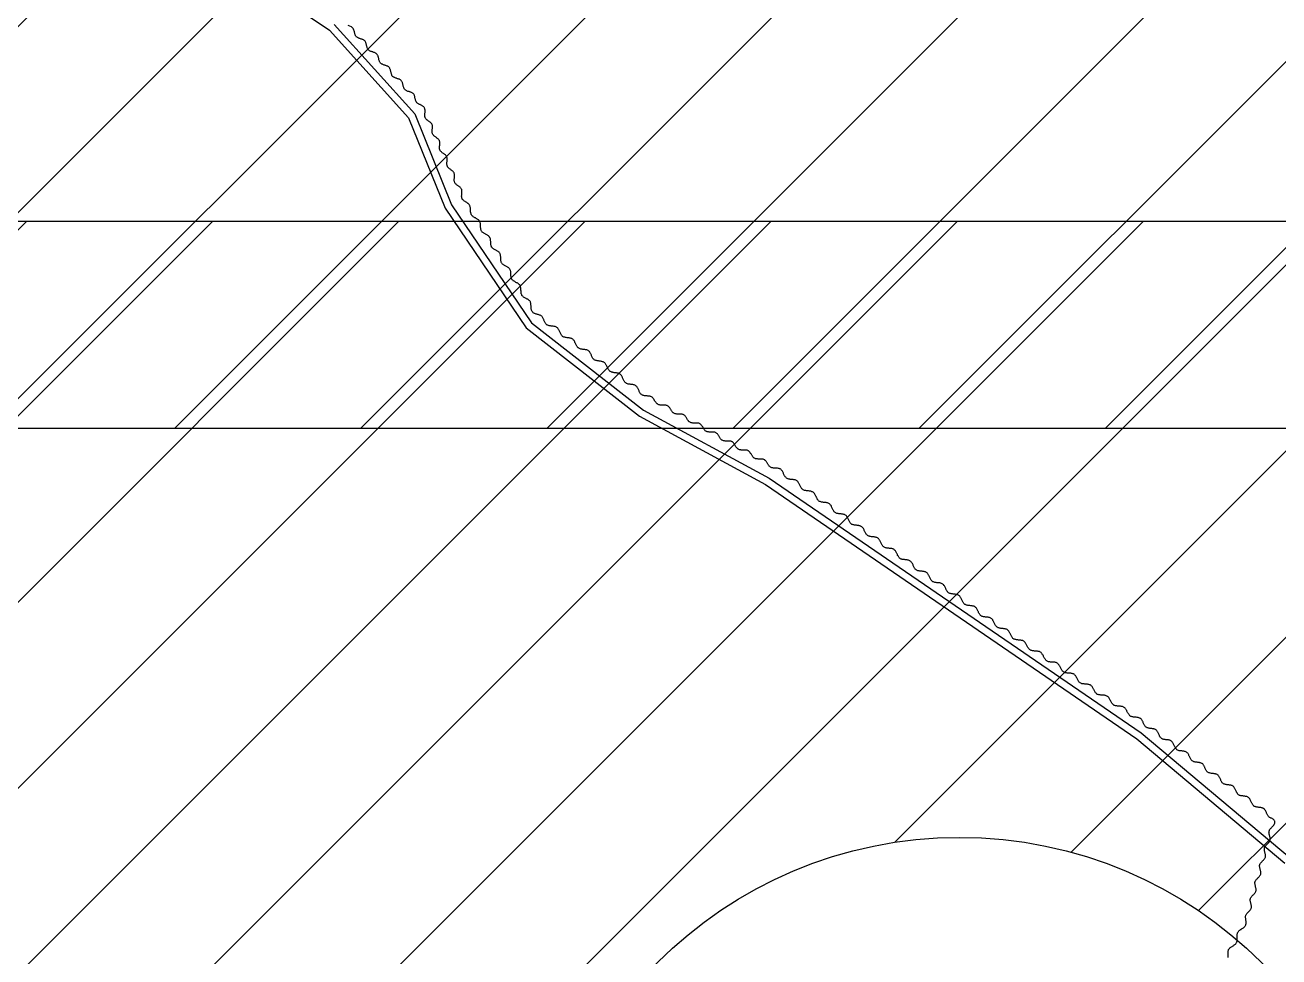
# Model space of a CAD drawing. Header units: metres. Extents: x 511708 to 512549, y 196282 to 196876.
# Drawn here: x 512397.72 to 512409.69, y 196508.64 to 196517.54 of the extents above; entities that cross this region are included whole.
import ezdxf

# ---------------------------------------------------------------- set-up
doc = ezdxf.new("R2010")
doc.units = ezdxf.units.M
doc.header["$MEASUREMENT"] = 0
doc.layers.get('0').update_dxf_attribs({"linetype": 'CONTINUOUS'})

msp = doc.modelspace()

# ---------------------------------------------------------------- hatches: boundary and pattern name
at = {"ltscale": 30}
h = msp.add_hatch(dxfattribs=at)
h.set_pattern_fill('LINE', color=2, scale=0.396, angle=45, style=0)
h.set_pattern_definition([(45, (510635.8625, 194398.3467), (-0.88904536, 0.88904536), [])])
edge = h.paths.add_edge_path(flags=16)
edge.add_arc((512406.643, 196523.653), 4.076, 0, 360)
h.paths.add_polyline_path([(512395.492, 196533.616), (512417.794, 196533.616), (512417.794, 196513.69), (512395.492, 196513.69)])
h = msp.add_hatch(dxfattribs=at)
h.set_pattern_fill('LINE', color=2, scale=0.396, angle=45, style=0)
h.set_pattern_definition([(45, (510635.8625, 194380.4005), (-0.88904536, 0.88904536), [])])
edge = h.paths.add_edge_path(flags=16)
edge.add_arc((512406.643, 196505.707), 4.076, 0, 360)
h.paths.add_polyline_path([(512395.492, 196515.67), (512417.794, 196515.67), (512417.794, 196495.743), (512395.492, 196495.743)])

# ---------------------------------------------------------------- linework, layer by layer
at = {"color": 3}
for p, q in [((512399.769, 196518.073), (512400.624, 196517.495)), ((512400.67, 196517.548), (512401.439, 196516.694)), ((512400.624, 196517.495), (512401.379, 196516.656)), ((512401.379, 196516.656), (512401.729, 196515.793)), ((512401.439, 196516.694), (512401.791, 196515.826)), ((512401.729, 196515.793), (512402.505, 196514.651)), ((512401.791, 196515.826), (512402.556, 196514.699)), ((512402.556, 196514.699), (512403.626, 196513.865)), ((512402.505, 196514.651), (512403.588, 196513.807)), ((512403.626, 196513.865), (512404.826, 196513.214)), ((512403.588, 196513.807), (512404.79, 196513.155)), ((512404.79, 196513.155), (512408.337, 196510.725)), ((512404.826, 196513.214), (512408.379, 196510.78)), ((512408.337, 196510.725), (512409.752, 196509.537)), ((512408.379, 196510.78), (512409.801, 196509.586))]:
    msp.add_line(p, q, dxfattribs=at)
at = {"color": 5, "linetype": 'Continuous', "lineweight": -3}
for points in [[(512395.492, 196533.616), (512417.794, 196533.616), (512417.794, 196513.69), (512395.492, 196513.69)], [(512395.492, 196515.67), (512417.794, 196515.67), (512417.794, 196495.743), (512395.492, 196495.743)]]:
    msp.add_lwpolyline(points, close=True, dxfattribs=at)
at = {"color": 42, "lineweight": -3, "ltscale": 30}
msp.add_lwpolyline([(512409.208, 196508.636), (512409.209, 196508.642), (512409.209, 196508.649), (512409.209, 196508.655), (512409.208, 196508.662), (512409.208, 196508.668), (512409.208, 196508.675), (512409.208, 196508.682), (512409.208, 196508.688), (512409.209, 196508.694), (512409.21, 196508.7), (512409.212, 196508.706), (512409.214, 196508.711), (512409.217, 196508.716), (512409.221, 196508.721), (512409.225, 196508.725), (512409.23, 196508.729), (512409.235, 196508.733), (512409.24, 196508.737), (512409.246, 196508.74), (512409.252, 196508.744), (512409.257, 196508.747), (512409.263, 196508.751), (512409.268, 196508.755), (512409.273, 196508.759), (512409.278, 196508.763), (512409.282, 196508.767), (512409.286, 196508.772), (512409.289, 196508.777), (512409.291, 196508.782), (512409.293, 196508.788), (512409.294, 196508.794), (512409.295, 196508.8), (512409.295, 196508.806), (512409.295, 196508.813), (512409.295, 196508.819), (512409.295, 196508.826), (512409.294, 196508.833), (512409.294, 196508.839), (512409.294, 196508.846), (512409.295, 196508.852), (512409.295, 196508.858), (512409.297, 196508.864), (512409.298, 196508.87), (512409.301, 196508.875), (512409.304, 196508.88), (512409.307, 196508.885), (512409.312, 196508.889), (512409.316, 196508.893), (512409.321, 196508.897), (512409.327, 196508.901), (512409.332, 196508.904), (512409.338, 196508.908), (512409.344, 196508.912), (512409.349, 196508.915), (512409.355, 196508.919), (512409.36, 196508.923), (512409.364, 196508.927), (512409.369, 196508.931), (512409.372, 196508.936), (512409.375, 196508.941), (512409.378, 196508.946), (512409.379, 196508.952), (512409.38, 196508.958), (512409.381, 196508.964), (512409.381, 196508.97), (512409.381, 196508.976), (512409.38, 196508.983), (512409.379, 196508.989), (512409.379, 196508.995), (512409.378, 196509.001), (512409.377, 196509.007), (512409.376, 196509.013), (512409.375, 196509.019), (512409.375, 196509.024), (512409.376, 196509.03), (512409.377, 196509.035), (512409.379, 196509.04), (512409.381, 196509.045), (512409.384, 196509.049), (512409.387, 196509.054), (512409.391, 196509.058), (512409.395, 196509.063), (512409.399, 196509.067), (512409.404, 196509.071), (512409.408, 196509.075), (512409.412, 196509.08), (512409.416, 196509.084), (512409.42, 196509.088), (512409.423, 196509.093), (512409.426, 196509.097), (512409.429, 196509.102), (512409.43, 196509.107), (512409.431, 196509.112), (512409.432, 196509.118), (512409.432, 196509.123), (512409.431, 196509.129), (512409.43, 196509.135), (512409.429, 196509.14), (512409.428, 196509.146), (512409.426, 196509.152), (512409.425, 196509.158), (512409.423, 196509.164), (512409.422, 196509.17), (512409.421, 196509.175), (512409.42, 196509.181), (512409.42, 196509.186), (512409.421, 196509.192), (512409.422, 196509.197), (512409.423, 196509.202), (512409.426, 196509.207), (512409.429, 196509.211), (512409.432, 196509.216), (512409.436, 196509.22), (512409.44, 196509.224), (512409.444, 196509.229), (512409.448, 196509.233), (512409.453, 196509.237), (512409.457, 196509.242), (512409.461, 196509.246), (512409.465, 196509.25), (512409.468, 196509.255), (512409.471, 196509.259), (512409.473, 196509.264), (512409.475, 196509.269), (512409.476, 196509.274), (512409.477, 196509.28), (512409.477, 196509.285), (512409.476, 196509.291), (512409.475, 196509.296), (512409.474, 196509.302), (512409.472, 196509.308), (512409.471, 196509.314), (512409.469, 196509.32), (512409.468, 196509.326), (512409.467, 196509.331), (512409.466, 196509.337), (512409.465, 196509.343), (512409.465, 196509.348), (512409.465, 196509.354), (512409.466, 196509.359), (512409.468, 196509.364), (512409.471, 196509.368), (512409.474, 196509.373), (512409.477, 196509.378), (512409.481, 196509.382), (512409.485, 196509.386), (512409.489, 196509.391), (512409.493, 196509.395), (512409.498, 196509.399), (512409.502, 196509.403), (512409.506, 196509.408), (512409.51, 196509.412), (512409.513, 196509.417), (512409.516, 196509.421), (512409.518, 196509.426), (512409.52, 196509.431), (512409.521, 196509.436), (512409.522, 196509.442), (512409.521, 196509.447), (512409.521, 196509.453), (512409.52, 196509.458), (512409.519, 196509.464), (512409.517, 196509.47), (512409.516, 196509.476), (512409.514, 196509.482), (512409.513, 196509.488), (512409.512, 196509.493), (512409.511, 196509.499), (512409.51, 196509.505), (512409.51, 196509.51), (512409.51, 196509.516), (512409.511, 196509.521), (512409.513, 196509.526), (512409.515, 196509.53), (512409.518, 196509.535), (512409.522, 196509.54), (512409.526, 196509.544), (512409.53, 196509.548), (512409.534, 196509.553), (512409.538, 196509.557), (512409.542, 196509.561), (512409.547, 196509.565), (512409.551, 196509.57), (512409.554, 196509.574), (512409.558, 196509.579), (512409.561, 196509.583), (512409.563, 196509.588), (512409.565, 196509.593), (512409.566, 196509.598), (512409.566, 196509.604), (512409.566, 196509.609), (512409.566, 196509.615), (512409.565, 196509.62), (512409.563, 196509.626), (512409.562, 196509.632), (512409.56, 196509.638), (512409.559, 196509.644), (512409.558, 196509.65), (512409.556, 196509.655), (512409.555, 196509.661), (512409.555, 196509.667), (512409.555, 196509.672), (512409.555, 196509.677), (512409.556, 196509.683), (512409.558, 196509.688), (512409.56, 196509.692), (512409.563, 196509.697), (512409.567, 196509.701), (512409.57, 196509.706), (512409.574, 196509.71), (512409.579, 196509.715), (512409.583, 196509.719), (512409.587, 196509.723), (512409.591, 196509.727), (512409.595, 196509.732), (512409.599, 196509.736), (512409.603, 196509.741), (512409.606, 196509.745), (512409.608, 196509.75), (512409.61, 196509.755), (512409.611, 196509.76), (512409.611, 196509.765), (512409.611, 196509.771), (512409.61, 196509.777), (512409.609, 196509.782), (512409.608, 196509.788), (512409.607, 196509.794), (512409.605, 196509.8), (512409.604, 196509.806), (512409.602, 196509.811), (512409.601, 196509.817), (512409.6, 196509.823), (512409.6, 196509.829), (512409.599, 196509.834), (512409.6, 196509.839), (512409.601, 196509.845), (512409.603, 196509.849), (512409.605, 196509.854), (512409.608, 196509.859), (512409.611, 196509.863), (512409.615, 196509.868), (512409.619, 196509.872), (512409.623, 196509.876), (512409.628, 196509.881), (512409.632, 196509.885), (512409.636, 196509.889), (512409.64, 196509.894), (512409.644, 196509.898), (512409.647, 196509.902), (512409.65, 196509.907), (512409.653, 196509.912), (512409.655, 196509.917), (512409.656, 196509.922), (512409.656, 196509.927), (512409.656, 196509.932), (512409.654, 196509.938), (512409.653, 196509.942), (512409.65, 196509.947), (512409.647, 196509.951), (512409.643, 196509.955), (512409.639, 196509.958), (512409.634, 196509.96), (512409.629, 196509.962), (512409.624, 196509.965), (512409.618, 196509.967), (512409.613, 196509.969), (512409.608, 196509.971), (512409.603, 196509.974), (512409.599, 196509.978), (512409.595, 196509.982), (512409.591, 196509.987), (512409.588, 196509.992), (512409.585, 196509.998), (512409.582, 196510.004), (512409.579, 196510.009), (512409.577, 196510.015), (512409.574, 196510.021), (512409.571, 196510.027), (512409.568, 196510.033), (512409.565, 196510.039), (512409.562, 196510.044), (512409.558, 196510.049), (512409.555, 196510.053), (512409.55, 196510.057), (512409.545, 196510.06), (512409.54, 196510.062), (512409.534, 196510.064), (512409.529, 196510.066), (512409.522, 196510.067), (512409.516, 196510.068), (512409.51, 196510.069), (512409.503, 196510.069), (512409.496, 196510.07), (512409.49, 196510.071), (512409.484, 196510.072), (512409.477, 196510.073), (512409.472, 196510.075), (512409.466, 196510.077), (512409.461, 196510.079), (512409.456, 196510.082), (512409.451, 196510.086), (512409.448, 196510.09), (512409.444, 196510.095), (512409.441, 196510.1), (512409.438, 196510.105), (512409.435, 196510.111), (512409.432, 196510.117), (512409.429, 196510.123), (512409.427, 196510.129), (512409.424, 196510.135), (512409.421, 196510.141), (512409.418, 196510.146), (512409.415, 196510.152), (512409.411, 196510.156), (512409.407, 196510.161), (512409.403, 196510.164), (512409.398, 196510.167), (512409.393, 196510.17), (512409.387, 196510.172), (512409.381, 196510.173), (512409.375, 196510.174), (512409.369, 196510.175), (512409.362, 196510.176), (512409.356, 196510.177), (512409.349, 196510.178), (512409.343, 196510.179), (512409.336, 196510.179), (512409.33, 196510.181), (512409.324, 196510.182), (512409.319, 196510.184), (512409.314, 196510.187), (512409.309, 196510.19), (512409.304, 196510.193), (512409.3, 196510.198), (512409.297, 196510.202), (512409.294, 196510.208), (512409.29, 196510.213), (512409.288, 196510.219), (512409.285, 196510.225), (512409.282, 196510.231), (512409.28, 196510.237), (512409.277, 196510.243), (512409.274, 196510.248), (512409.271, 196510.254), (512409.268, 196510.259), (512409.264, 196510.264), (512409.26, 196510.268), (512409.256, 196510.272), (512409.251, 196510.275), (512409.246, 196510.277), (512409.24, 196510.279), (512409.234, 196510.281), (512409.228, 196510.282), (512409.222, 196510.283), (512409.215, 196510.284), (512409.209, 196510.285), (512409.202, 196510.285), (512409.196, 196510.286), (512409.189, 196510.287), (512409.183, 196510.288), (512409.177, 196510.29), (512409.172, 196510.292), (512409.166, 196510.294), (512409.162, 196510.297), (512409.157, 196510.301), (512409.153, 196510.305), (512409.15, 196510.31), (512409.146, 196510.315), (512409.143, 196510.321), (512409.14, 196510.327), (512409.138, 196510.332), (512409.135, 196510.338), (512409.132, 196510.344), (512409.13, 196510.35), (512409.127, 196510.356), (512409.124, 196510.362), (512409.121, 196510.367), (512409.117, 196510.372), (512409.113, 196510.376), (512409.109, 196510.38), (512409.104, 196510.383), (512409.099, 196510.385), (512409.093, 196510.387), (512409.087, 196510.389), (512409.081, 196510.39), (512409.075, 196510.391), (512409.068, 196510.392), (512409.062, 196510.392), (512409.055, 196510.393), (512409.049, 196510.394), (512409.042, 196510.395), (512409.036, 196510.396), (512409.03, 196510.398), (512409.024, 196510.4), (512409.019, 196510.402), (512409.014, 196510.405), (512409.01, 196510.409), (512409.006, 196510.413), (512409.002, 196510.418), (512408.999, 196510.423), (512408.996, 196510.428), (512408.993, 196510.434), (512408.991, 196510.44), (512408.988, 196510.446), (512408.985, 196510.452), (512408.983, 196510.458), (512408.98, 196510.464), (512408.977, 196510.469), (512408.973, 196510.474), (512408.97, 196510.479), (512408.966, 196510.484), (512408.962, 196510.487), (512408.957, 196510.49), (512408.951, 196510.493), (512408.946, 196510.495), (512408.94, 196510.496), (512408.934, 196510.497), (512408.927, 196510.498), (512408.921, 196510.499), (512408.914, 196510.5), (512408.908, 196510.501), (512408.901, 196510.501), (512408.895, 196510.502), (512408.889, 196510.504), (512408.883, 196510.505), (512408.877, 196510.507), (512408.872, 196510.51), (512408.867, 196510.513), (512408.863, 196510.516), (512408.859, 196510.521), (512408.855, 196510.525), (512408.852, 196510.531), (512408.849, 196510.536), (512408.846, 196510.542), (512408.843, 196510.548), (512408.841, 196510.554), (512408.838, 196510.56), (512408.835, 196510.566), (512408.833, 196510.571), (512408.83, 196510.577), (512408.826, 196510.582), (512408.823, 196510.587), (512408.819, 196510.591), (512408.814, 196510.595), (512408.81, 196510.598), (512408.804, 196510.6), (512408.799, 196510.602), (512408.793, 196510.604), (512408.787, 196510.605), (512408.78, 196510.606), (512408.774, 196510.607), (512408.767, 196510.608), (512408.761, 196510.608), (512408.754, 196510.609), (512408.748, 196510.61), (512408.742, 196510.611), (512408.736, 196510.613), (512408.73, 196510.615), (512408.725, 196510.617), (512408.72, 196510.62), (512408.716, 196510.624), (512408.712, 196510.628), (512408.708, 196510.633), (512408.705, 196510.638), (512408.702, 196510.644), (512408.699, 196510.649), (512408.696, 196510.655), (512408.694, 196510.661), (512408.691, 196510.667), (512408.688, 196510.673), (512408.685, 196510.679), (512408.682, 196510.685), (512408.679, 196510.69), (512408.676, 196510.695), (512408.672, 196510.699), (512408.667, 196510.703), (512408.662, 196510.706), (512408.657, 196510.708), (512408.651, 196510.71), (512408.646, 196510.712), (512408.639, 196510.713), (512408.633, 196510.714), (512408.627, 196510.715), (512408.62, 196510.715), (512408.614, 196510.716), (512408.607, 196510.717), (512408.601, 196510.718), (512408.595, 196510.719), (512408.589, 196510.721), (512408.583, 196510.722), (512408.578, 196510.725), (512408.573, 196510.728), (512408.569, 196510.732), (512408.565, 196510.736), (512408.561, 196510.741), (512408.558, 196510.746), (512408.555, 196510.751), (512408.552, 196510.757), (512408.549, 196510.763), (512408.546, 196510.769), (512408.544, 196510.775), (512408.541, 196510.781), (512408.538, 196510.787), (512408.535, 196510.792), (512408.532, 196510.797), (512408.528, 196510.802), (512408.524, 196510.806), (512408.52, 196510.81), (512408.515, 196510.813), (512408.51, 196510.816), (512408.504, 196510.818), (512408.498, 196510.819), (512408.492, 196510.82), (512408.486, 196510.821), (512408.479, 196510.822), (512408.473, 196510.823), (512408.466, 196510.824), (512408.46, 196510.824), (512408.454, 196510.825), (512408.447, 196510.827), (512408.441, 196510.828), (512408.436, 196510.83), (512408.431, 196510.833), (512408.426, 196510.836), (512408.421, 196510.839), (512408.417, 196510.844), (512408.414, 196510.848), (512408.411, 196510.854), (512408.408, 196510.859), (512408.405, 196510.865), (512408.402, 196510.871), (512408.399, 196510.877), (512408.397, 196510.883), (512408.394, 196510.889), (512408.391, 196510.894), (512408.388, 196510.9), (512408.385, 196510.905), (512408.381, 196510.91), (512408.377, 196510.914), (512408.373, 196510.918), (512408.368, 196510.921), (512408.363, 196510.923), (512408.357, 196510.925), (512408.351, 196510.927), (512408.345, 196510.928), (512408.339, 196510.929), (512408.332, 196510.93), (512408.325, 196510.93), (512408.319, 196510.931), (512408.312, 196510.931), (512408.305, 196510.932), (512408.299, 196510.933), (512408.292, 196510.934), (512408.287, 196510.936), (512408.281, 196510.939), (512408.276, 196510.942), (512408.271, 196510.945), (512408.267, 196510.949), (512408.263, 196510.954), (512408.259, 196510.96), (512408.255, 196510.965), (512408.252, 196510.971), (512408.249, 196510.977), (512408.246, 196510.983), (512408.243, 196510.989), (512408.24, 196510.995), (512408.236, 196511.001), (512408.233, 196511.007), (512408.229, 196511.012), (512408.225, 196511.017), (512408.221, 196511.021), (512408.216, 196511.025), (512408.211, 196511.028), (512408.205, 196511.03), (512408.199, 196511.032), (512408.193, 196511.033), (512408.186, 196511.034), (512408.18, 196511.035), (512408.173, 196511.035), (512408.166, 196511.036), (512408.159, 196511.036), (512408.152, 196511.037), (512408.146, 196511.038), (512408.139, 196511.039), (512408.133, 196511.04), (512408.127, 196511.042), (512408.121, 196511.044), (512408.116, 196511.047), (512408.111, 196511.051), (512408.107, 196511.055), (512408.103, 196511.06), (512408.099, 196511.065), (512408.096, 196511.07), (512408.092, 196511.076), (512408.089, 196511.082), (512408.086, 196511.089), (512408.083, 196511.095), (512408.08, 196511.101), (512408.077, 196511.107), (512408.073, 196511.112), (512408.069, 196511.118), (512408.065, 196511.122), (512408.061, 196511.127), (512408.056, 196511.13), (512408.051, 196511.133), (512408.045, 196511.136), (512408.039, 196511.137), (512408.033, 196511.139), (512408.027, 196511.14), (512408.02, 196511.14), (512408.013, 196511.141), (512408.006, 196511.141), (512407.999, 196511.142), (512407.992, 196511.142), (512407.986, 196511.143), (512407.979, 196511.144), (512407.973, 196511.145), (512407.967, 196511.147), (512407.961, 196511.149), (512407.956, 196511.152), (512407.951, 196511.156), (512407.947, 196511.16), (512407.943, 196511.165), (512407.939, 196511.17), (512407.936, 196511.176), (512407.933, 196511.182), (512407.929, 196511.188), (512407.926, 196511.194), (512407.923, 196511.2), (512407.92, 196511.206), (512407.917, 196511.212), (512407.913, 196511.218), (512407.91, 196511.223), (512407.906, 196511.228), (512407.901, 196511.232), (512407.896, 196511.236), (512407.891, 196511.239), (512407.886, 196511.241), (512407.88, 196511.243), (512407.873, 196511.244), (512407.867, 196511.245), (512407.86, 196511.246), (512407.853, 196511.246), (512407.846, 196511.247), (512407.84, 196511.247), (512407.833, 196511.248), (512407.826, 196511.248), (512407.819, 196511.249), (512407.813, 196511.251), (512407.807, 196511.252), (512407.802, 196511.255), (512407.796, 196511.258), (512407.792, 196511.261), (512407.787, 196511.265), (512407.783, 196511.27), (512407.78, 196511.276), (512407.776, 196511.281), (512407.773, 196511.287), (512407.77, 196511.293), (512407.767, 196511.299), (512407.763, 196511.305), (512407.76, 196511.312), (512407.757, 196511.317), (512407.754, 196511.323), (512407.75, 196511.328), (512407.746, 196511.333), (512407.741, 196511.337), (512407.737, 196511.341), (512407.731, 196511.344), (512407.726, 196511.346), (512407.72, 196511.348), (512407.714, 196511.349), (512407.707, 196511.35), (512407.7, 196511.351), (512407.694, 196511.352), (512407.687, 196511.352), (512407.68, 196511.352), (512407.673, 196511.353), (512407.666, 196511.354), (512407.66, 196511.355), (512407.653, 196511.356), (512407.647, 196511.358), (512407.642, 196511.36), (512407.637, 196511.363), (512407.632, 196511.367), (512407.627, 196511.371), (512407.623, 196511.376), (512407.62, 196511.381), (512407.616, 196511.387), (512407.613, 196511.392), (512407.61, 196511.398), (512407.607, 196511.405), (512407.604, 196511.411), (512407.6, 196511.417), (512407.597, 196511.423), (512407.594, 196511.428), (512407.59, 196511.434), (512407.586, 196511.438), (512407.582, 196511.443), (512407.577, 196511.446), (512407.572, 196511.449), (512407.566, 196511.452), (512407.56, 196511.453), (512407.554, 196511.455), (512407.547, 196511.456), (512407.541, 196511.456), (512407.534, 196511.457), (512407.527, 196511.457), (512407.52, 196511.458), (512407.513, 196511.458), (512407.506, 196511.459), (512407.5, 196511.46), (512407.494, 196511.461), (512407.488, 196511.463), (512407.482, 196511.465), (512407.477, 196511.468), (512407.472, 196511.472), (512407.468, 196511.476), (512407.464, 196511.481), (512407.46, 196511.486), (512407.457, 196511.492), (512407.453, 196511.498), (512407.45, 196511.504), (512407.447, 196511.51), (512407.444, 196511.516), (512407.441, 196511.522), (512407.437, 196511.528), (512407.434, 196511.534), (512407.43, 196511.539), (512407.426, 196511.544), (512407.422, 196511.548), (512407.417, 196511.552), (512407.412, 196511.555), (512407.406, 196511.557), (512407.4, 196511.559), (512407.394, 196511.56), (512407.388, 196511.561), (512407.381, 196511.562), (512407.374, 196511.562), (512407.367, 196511.563), (512407.36, 196511.563), (512407.353, 196511.564), (512407.347, 196511.564), (512407.34, 196511.565), (512407.334, 196511.567), (512407.328, 196511.568), (512407.322, 196511.571), (512407.317, 196511.574), (512407.312, 196511.577), (512407.308, 196511.582), (512407.304, 196511.586), (512407.3, 196511.592), (512407.297, 196511.597), (512407.293, 196511.603), (512407.29, 196511.609), (512407.287, 196511.615), (512407.284, 196511.622), (512407.281, 196511.628), (512407.278, 196511.633), (512407.274, 196511.639), (512407.271, 196511.644), (512407.267, 196511.649), (512407.262, 196511.653), (512407.257, 196511.657), (512407.252, 196511.66), (512407.247, 196511.662), (512407.241, 196511.664), (512407.234, 196511.665), (512407.228, 196511.666), (512407.221, 196511.667), (512407.214, 196511.668), (512407.207, 196511.668), (512407.201, 196511.669), (512407.194, 196511.67), (512407.187, 196511.67), (512407.181, 196511.672), (512407.175, 196511.673), (512407.169, 196511.675), (512407.163, 196511.677), (512407.158, 196511.681), (512407.153, 196511.684), (512407.149, 196511.689), (512407.146, 196511.694), (512407.142, 196511.699), (512407.139, 196511.705), (512407.136, 196511.71), (512407.133, 196511.717), (512407.13, 196511.723), (512407.127, 196511.729), (512407.124, 196511.735), (512407.121, 196511.741), (512407.118, 196511.747), (512407.114, 196511.752), (512407.111, 196511.757), (512407.106, 196511.761), (512407.102, 196511.765), (512407.097, 196511.768), (512407.091, 196511.771), (512407.085, 196511.773), (512407.079, 196511.774), (512407.073, 196511.775), (512407.066, 196511.776), (512407.059, 196511.777), (512407.053, 196511.778), (512407.046, 196511.778), (512407.039, 196511.779), (512407.032, 196511.78), (512407.026, 196511.781), (512407.02, 196511.783), (512407.014, 196511.785), (512407.008, 196511.787), (512407.003, 196511.79), (512406.999, 196511.794), (512406.995, 196511.798), (512406.991, 196511.803), (512406.987, 196511.808), (512406.984, 196511.814), (512406.981, 196511.82), (512406.978, 196511.826), (512406.975, 196511.832), (512406.972, 196511.839), (512406.969, 196511.845), (512406.966, 196511.851), (512406.963, 196511.856), (512406.96, 196511.862), (512406.956, 196511.867), (512406.952, 196511.871), (512406.947, 196511.875), (512406.942, 196511.878), (512406.936, 196511.88), (512406.931, 196511.882), (512406.924, 196511.884), (512406.918, 196511.885), (512406.911, 196511.886), (512406.905, 196511.887), (512406.898, 196511.887), (512406.891, 196511.888), (512406.884, 196511.889), (512406.878, 196511.889), (512406.871, 196511.891), (512406.865, 196511.892), (512406.859, 196511.894), (512406.854, 196511.897), (512406.849, 196511.9), (512406.844, 196511.903), (512406.84, 196511.908), (512406.836, 196511.913), (512406.833, 196511.918), (512406.829, 196511.924), (512406.826, 196511.93), (512406.823, 196511.936), (512406.82, 196511.942), (512406.818, 196511.948), (512406.815, 196511.954), (512406.812, 196511.96), (512406.808, 196511.966), (512406.805, 196511.971), (512406.801, 196511.976), (512406.797, 196511.98), (512406.792, 196511.984), (512406.787, 196511.987), (512406.782, 196511.99), (512406.776, 196511.992), (512406.77, 196511.993), (512406.763, 196511.994), (512406.757, 196511.995), (512406.75, 196511.996), (512406.743, 196511.997), (512406.736, 196511.997), (512406.73, 196511.998), (512406.723, 196511.999), (512406.716, 196512), (512406.71, 196512.002), (512406.704, 196512.004), (512406.699, 196512.006), (512406.694, 196512.009), (512406.689, 196512.013), (512406.685, 196512.017), (512406.681, 196512.022), (512406.678, 196512.028), (512406.675, 196512.033), (512406.671, 196512.039), (512406.669, 196512.045), (512406.666, 196512.052), (512406.663, 196512.058), (512406.66, 196512.064), (512406.657, 196512.07), (512406.654, 196512.075), (512406.65, 196512.081), (512406.646, 196512.086), (512406.642, 196512.09), (512406.638, 196512.094), (512406.632, 196512.097), (512406.627, 196512.099), (512406.621, 196512.101), (512406.615, 196512.103), (512406.608, 196512.104), (512406.602, 196512.105), (512406.595, 196512.106), (512406.588, 196512.106), (512406.582, 196512.107), (512406.575, 196512.108), (512406.568, 196512.109), (512406.562, 196512.11), (512406.556, 196512.111), (512406.55, 196512.113), (512406.544, 196512.116), (512406.539, 196512.119), (512406.534, 196512.123), (512406.53, 196512.127), (512406.527, 196512.132), (512406.523, 196512.137), (512406.52, 196512.143), (512406.517, 196512.149), (512406.514, 196512.155), (512406.511, 196512.161), (512406.508, 196512.167), (512406.505, 196512.173), (512406.502, 196512.179), (512406.499, 196512.185), (512406.495, 196512.19), (512406.492, 196512.195), (512406.487, 196512.2), (512406.483, 196512.203), (512406.478, 196512.206), (512406.472, 196512.209), (512406.466, 196512.211), (512406.46, 196512.212), (512406.454, 196512.214), (512406.447, 196512.214), (512406.44, 196512.215), (512406.434, 196512.216), (512406.427, 196512.216), (512406.42, 196512.217), (512406.413, 196512.218), (512406.407, 196512.219), (512406.401, 196512.221), (512406.395, 196512.223), (512406.389, 196512.225), (512406.384, 196512.228), (512406.38, 196512.232), (512406.376, 196512.236), (512406.372, 196512.241), (512406.368, 196512.247), (512406.365, 196512.252), (512406.362, 196512.258), (512406.359, 196512.264), (512406.356, 196512.271), (512406.353, 196512.277), (512406.35, 196512.283), (512406.347, 196512.289), (512406.344, 196512.295), (512406.341, 196512.3), (512406.337, 196512.305), (512406.333, 196512.309), (512406.328, 196512.313), (512406.323, 196512.316), (512406.317, 196512.318), (512406.312, 196512.32), (512406.305, 196512.322), (512406.299, 196512.323), (512406.292, 196512.324), (512406.286, 196512.325), (512406.279, 196512.325), (512406.272, 196512.326), (512406.265, 196512.327), (512406.259, 196512.328), (512406.252, 196512.329), (512406.246, 196512.33), (512406.24, 196512.332), (512406.235, 196512.335), (512406.23, 196512.338), (512406.225, 196512.342), (512406.221, 196512.346), (512406.217, 196512.351), (512406.214, 196512.356), (512406.21, 196512.362), (512406.207, 196512.368), (512406.204, 196512.374), (512406.201, 196512.38), (512406.199, 196512.386), (512406.196, 196512.393), (512406.193, 196512.398), (512406.189, 196512.404), (512406.186, 196512.409), (512406.182, 196512.414), (512406.178, 196512.419), (512406.173, 196512.422), (512406.168, 196512.426), (512406.163, 196512.428), (512406.157, 196512.43), (512406.151, 196512.432), (512406.144, 196512.433), (512406.138, 196512.434), (512406.131, 196512.434), (512406.124, 196512.435), (512406.117, 196512.436), (512406.111, 196512.436), (512406.104, 196512.437), (512406.097, 196512.438), (512406.091, 196512.44), (512406.085, 196512.442), (512406.08, 196512.444), (512406.075, 196512.447), (512406.07, 196512.451), (512406.066, 196512.456), (512406.062, 196512.461), (512406.059, 196512.466), (512406.056, 196512.472), (512406.052, 196512.477), (512406.05, 196512.484), (512406.047, 196512.49), (512406.044, 196512.496), (512406.041, 196512.502), (512406.038, 196512.508), (512406.035, 196512.514), (512406.031, 196512.519), (512406.027, 196512.524), (512406.023, 196512.528), (512406.019, 196512.532), (512406.013, 196512.535), (512406.008, 196512.538), (512406.002, 196512.54), (512405.996, 196512.541), (512405.989, 196512.542), (512405.983, 196512.543), (512405.976, 196512.544), (512405.969, 196512.545), (512405.963, 196512.545), (512405.956, 196512.546), (512405.949, 196512.547), (512405.943, 196512.548), (512405.937, 196512.55), (512405.931, 196512.551), (512405.925, 196512.554), (512405.92, 196512.557), (512405.915, 196512.561), (512405.911, 196512.565), (512405.908, 196512.57), (512405.904, 196512.575), (512405.901, 196512.581), (512405.898, 196512.587), (512405.895, 196512.593), (512405.892, 196512.599), (512405.889, 196512.606), (512405.886, 196512.612), (512405.883, 196512.618), (512405.88, 196512.623), (512405.876, 196512.629), (512405.873, 196512.633), (512405.868, 196512.638), (512405.864, 196512.642), (512405.859, 196512.645), (512405.853, 196512.647), (512405.847, 196512.649), (512405.841, 196512.651), (512405.835, 196512.652), (512405.828, 196512.653), (512405.821, 196512.653), (512405.815, 196512.654), (512405.808, 196512.655), (512405.801, 196512.655), (512405.794, 196512.656), (512405.788, 196512.658), (512405.782, 196512.659), (512405.776, 196512.661), (512405.77, 196512.664), (512405.765, 196512.667), (512405.761, 196512.67), (512405.757, 196512.675), (512405.753, 196512.68), (512405.749, 196512.685), (512405.746, 196512.691), (512405.743, 196512.697), (512405.74, 196512.703), (512405.737, 196512.709), (512405.734, 196512.715), (512405.731, 196512.721), (512405.728, 196512.727), (512405.725, 196512.733), (512405.722, 196512.738), (512405.718, 196512.743), (512405.714, 196512.747), (512405.709, 196512.751), (512405.704, 196512.754), (512405.698, 196512.757), (512405.693, 196512.759), (512405.686, 196512.76), (512405.68, 196512.761), (512405.673, 196512.762), (512405.667, 196512.763), (512405.66, 196512.764), (512405.653, 196512.764), (512405.646, 196512.765), (512405.64, 196512.766), (512405.633, 196512.767), (512405.627, 196512.769), (512405.621, 196512.771), (512405.616, 196512.773), (512405.611, 196512.776), (512405.606, 196512.78), (512405.602, 196512.784), (512405.598, 196512.789), (512405.595, 196512.795), (512405.591, 196512.8), (512405.588, 196512.806), (512405.585, 196512.812), (512405.582, 196512.818), (512405.58, 196512.825), (512405.577, 196512.831), (512405.574, 196512.837), (512405.57, 196512.842), (512405.567, 196512.848), (512405.563, 196512.853), (512405.559, 196512.857), (512405.554, 196512.861), (512405.549, 196512.864), (512405.544, 196512.866), (512405.538, 196512.868), (512405.532, 196512.87), (512405.525, 196512.871), (512405.519, 196512.872), (512405.512, 196512.873), (512405.505, 196512.873), (512405.498, 196512.874), (512405.492, 196512.875), (512405.485, 196512.876), (512405.478, 196512.877), (512405.472, 196512.878), (512405.466, 196512.88), (512405.461, 196512.883), (512405.456, 196512.886), (512405.451, 196512.89), (512405.447, 196512.894), (512405.443, 196512.899), (512405.44, 196512.904), (512405.437, 196512.91), (512405.433, 196512.916), (512405.431, 196512.922), (512405.428, 196512.928), (512405.425, 196512.934), (512405.422, 196512.94), (512405.419, 196512.946), (512405.416, 196512.952), (512405.412, 196512.957), (512405.408, 196512.962), (512405.404, 196512.967), (512405.4, 196512.97), (512405.394, 196512.973), (512405.389, 196512.976), (512405.383, 196512.978), (512405.377, 196512.979), (512405.37, 196512.981), (512405.364, 196512.981), (512405.357, 196512.982), (512405.35, 196512.983), (512405.343, 196512.983), (512405.337, 196512.984), (512405.33, 196512.985), (512405.324, 196512.986), (512405.318, 196512.988), (512405.312, 196512.99), (512405.306, 196512.992), (512405.301, 196512.995), (512405.296, 196512.999), (512405.292, 196513.003), (512405.289, 196513.008), (512405.285, 196513.014), (512405.282, 196513.019), (512405.279, 196513.025), (512405.276, 196513.031), (512405.273, 196513.038), (512405.27, 196513.044), (512405.267, 196513.05), (512405.264, 196513.056), (512405.261, 196513.062), (512405.257, 196513.067), (512405.254, 196513.072), (512405.249, 196513.076), (512405.245, 196513.08), (512405.24, 196513.083), (512405.234, 196513.085), (512405.228, 196513.087), (512405.222, 196513.089), (512405.216, 196513.09), (512405.209, 196513.091), (512405.202, 196513.092), (512405.196, 196513.092), (512405.189, 196513.093), (512405.182, 196513.094), (512405.175, 196513.095), (512405.169, 196513.096), (512405.163, 196513.097), (512405.157, 196513.099), (512405.151, 196513.102), (512405.146, 196513.105), (512405.142, 196513.109), (512405.138, 196513.113), (512405.134, 196513.118), (512405.13, 196513.123), (512405.127, 196513.129), (512405.124, 196513.135), (512405.121, 196513.141), (512405.118, 196513.147), (512405.115, 196513.153), (512405.112, 196513.159), (512405.109, 196513.165), (512405.106, 196513.171), (512405.103, 196513.176), (512405.099, 196513.181), (512405.095, 196513.186), (512405.09, 196513.189), (512405.085, 196513.193), (512405.079, 196513.195), (512405.074, 196513.197), (512405.067, 196513.198), (512405.061, 196513.2), (512405.054, 196513.201), (512405.048, 196513.201), (512405.041, 196513.202), (512405.034, 196513.203), (512405.027, 196513.203), (512405.021, 196513.204), (512405.014, 196513.205), (512405.008, 196513.207), (512405.002, 196513.209), (512404.997, 196513.211), (512404.992, 196513.214), (512404.987, 196513.218), (512404.983, 196513.223), (512404.979, 196513.227), (512404.976, 196513.233), (512404.972, 196513.238), (512404.969, 196513.244), (512404.966, 196513.251), (512404.963, 196513.257), (512404.961, 196513.263), (512404.958, 196513.269), (512404.955, 196513.275), (512404.951, 196513.281), (512404.948, 196513.286), (512404.944, 196513.291), (512404.94, 196513.295), (512404.935, 196513.299), (512404.93, 196513.302), (512404.925, 196513.305), (512404.919, 196513.306), (512404.913, 196513.308), (512404.906, 196513.309), (512404.9, 196513.31), (512404.893, 196513.31), (512404.887, 196513.311), (512404.88, 196513.311), (512404.874, 196513.311), (512404.867, 196513.311), (512404.861, 196513.312), (512404.855, 196513.313), (512404.85, 196513.314), (512404.844, 196513.316), (512404.839, 196513.318), (512404.835, 196513.321), (512404.83, 196513.325), (512404.826, 196513.329), (512404.823, 196513.334), (512404.819, 196513.338), (512404.816, 196513.344), (512404.812, 196513.349), (512404.809, 196513.354), (512404.806, 196513.36), (512404.802, 196513.365), (512404.799, 196513.37), (512404.795, 196513.375), (512404.792, 196513.38), (512404.788, 196513.384), (512404.783, 196513.388), (512404.779, 196513.391), (512404.774, 196513.393), (512404.768, 196513.395), (512404.763, 196513.396), (512404.757, 196513.397), (512404.751, 196513.397), (512404.745, 196513.397), (512404.738, 196513.397), (512404.732, 196513.397), (512404.726, 196513.397), (512404.719, 196513.397), (512404.713, 196513.398), (512404.707, 196513.398), (512404.701, 196513.399), (512404.696, 196513.4), (512404.69, 196513.402), (512404.685, 196513.404), (512404.681, 196513.407), (512404.676, 196513.411), (512404.672, 196513.415), (512404.669, 196513.419), (512404.665, 196513.424), (512404.662, 196513.43), (512404.658, 196513.435), (512404.655, 196513.44), (512404.652, 196513.446), (512404.648, 196513.451), (512404.645, 196513.456), (512404.642, 196513.461), (512404.638, 196513.466), (512404.634, 196513.47), (512404.629, 196513.474), (512404.625, 196513.477), (512404.62, 196513.479), (512404.615, 196513.481), (512404.609, 196513.482), (512404.603, 196513.483), (512404.597, 196513.483), (512404.591, 196513.483), (512404.584, 196513.483), (512404.578, 196513.483), (512404.572, 196513.483), (512404.565, 196513.483), (512404.559, 196513.483), (512404.553, 196513.484), (512404.547, 196513.485), (512404.542, 196513.486), (512404.536, 196513.488), (512404.531, 196513.49), (512404.527, 196513.493), (512404.522, 196513.497), (512404.518, 196513.501), (512404.515, 196513.505), (512404.511, 196513.51), (512404.508, 196513.515), (512404.504, 196513.521), (512404.501, 196513.526), (512404.498, 196513.532), (512404.495, 196513.537), (512404.491, 196513.542), (512404.488, 196513.547), (512404.484, 196513.552), (512404.48, 196513.556), (512404.476, 196513.56), (512404.471, 196513.563), (512404.466, 196513.565), (512404.461, 196513.567), (512404.455, 196513.568), (512404.449, 196513.569), (512404.443, 196513.569), (512404.437, 196513.569), (512404.43, 196513.569), (512404.424, 196513.569), (512404.418, 196513.569), (512404.411, 196513.569), (512404.405, 196513.569), (512404.399, 196513.57), (512404.393, 196513.571), (512404.388, 196513.572), (512404.382, 196513.574), (512404.377, 196513.576), (512404.373, 196513.579), (512404.368, 196513.583), (512404.364, 196513.587), (512404.361, 196513.591), (512404.357, 196513.596), (512404.354, 196513.601), (512404.35, 196513.607), (512404.347, 196513.612), (512404.344, 196513.618), (512404.341, 196513.623), (512404.337, 196513.628), (512404.334, 196513.633), (512404.33, 196513.638), (512404.326, 196513.642), (512404.322, 196513.645), (512404.317, 196513.649), (512404.312, 196513.651), (512404.307, 196513.653), (512404.301, 196513.654), (512404.295, 196513.655), (512404.289, 196513.655), (512404.283, 196513.655), (512404.276, 196513.655), (512404.27, 196513.655), (512404.264, 196513.655), (512404.257, 196513.655), (512404.251, 196513.655), (512404.245, 196513.656), (512404.239, 196513.657), (512404.234, 196513.658), (512404.228, 196513.659), (512404.223, 196513.662), (512404.219, 196513.665), (512404.214, 196513.668), (512404.21, 196513.673), (512404.207, 196513.677), (512404.203, 196513.682), (512404.2, 196513.687), (512404.196, 196513.693), (512404.193, 196513.698), (512404.19, 196513.704), (512404.187, 196513.709), (512404.183, 196513.714), (512404.18, 196513.719), (512404.176, 196513.724), (512404.172, 196513.728), (512404.168, 196513.731), (512404.163, 196513.734), (512404.158, 196513.737), (512404.153, 196513.739), (512404.147, 196513.74), (512404.141, 196513.741), (512404.135, 196513.741), (512404.129, 196513.741), (512404.123, 196513.741), (512404.116, 196513.741), (512404.11, 196513.741), (512404.104, 196513.741), (512404.097, 196513.741), (512404.091, 196513.742), (512404.085, 196513.742), (512404.08, 196513.744), (512404.074, 196513.745), (512404.069, 196513.748), (512404.065, 196513.751), (512404.06, 196513.754), (512404.056, 196513.759), (512404.053, 196513.763), (512404.049, 196513.768), (512404.046, 196513.773), (512404.042, 196513.779), (512404.039, 196513.784), (512404.036, 196513.79), (512404.033, 196513.795), (512404.029, 196513.8), (512404.026, 196513.805), (512404.022, 196513.81), (512404.018, 196513.814), (512404.014, 196513.817), (512404.009, 196513.82), (512404.004, 196513.823), (512403.999, 196513.824), (512403.993, 196513.826), (512403.987, 196513.826), (512403.981, 196513.827), (512403.975, 196513.827), (512403.969, 196513.827), (512403.962, 196513.827), (512403.956, 196513.827), (512403.95, 196513.827), (512403.943, 196513.827), (512403.937, 196513.828), (512403.931, 196513.828), (512403.926, 196513.83), (512403.92, 196513.831), (512403.915, 196513.834), (512403.911, 196513.837), (512403.907, 196513.84), (512403.903, 196513.844), (512403.899, 196513.849), (512403.895, 196513.854), (512403.892, 196513.859), (512403.888, 196513.865), (512403.885, 196513.87), (512403.882, 196513.875), (512403.879, 196513.881), (512403.875, 196513.886), (512403.872, 196513.891), (512403.868, 196513.895), (512403.864, 196513.9), (512403.86, 196513.903), (512403.855, 196513.906), (512403.85, 196513.909), (512403.845, 196513.91), (512403.839, 196513.912), (512403.833, 196513.912), (512403.827, 196513.913), (512403.821, 196513.913), (512403.815, 196513.913), (512403.808, 196513.913), (512403.802, 196513.913), (512403.796, 196513.913), (512403.789, 196513.913), (512403.783, 196513.913), (512403.777, 196513.914), (512403.772, 196513.915), (512403.766, 196513.917), (512403.761, 196513.92), (512403.757, 196513.923), (512403.753, 196513.926), (512403.749, 196513.93), (512403.745, 196513.935), (512403.741, 196513.94), (512403.738, 196513.945), (512403.734, 196513.95), (512403.731, 196513.956), (512403.728, 196513.961), (512403.725, 196513.967), (512403.721, 196513.972), (512403.718, 196513.977), (512403.714, 196513.981), (512403.71, 196513.986), (512403.706, 196513.989), (512403.701, 196513.992), (512403.696, 196513.995), (512403.691, 196513.996), (512403.685, 196513.998), (512403.679, 196513.998), (512403.673, 196513.999), (512403.667, 196513.999), (512403.66, 196514), (512403.654, 196514), (512403.647, 196514), (512403.641, 196514.001), (512403.634, 196514.002), (512403.628, 196514.003), (512403.622, 196514.004), (512403.616, 196514.006), (512403.611, 196514.009), (512403.606, 196514.012), (512403.601, 196514.016), (512403.597, 196514.02), (512403.594, 196514.025), (512403.59, 196514.031), (512403.587, 196514.036), (512403.584, 196514.042), (512403.582, 196514.048), (512403.579, 196514.055), (512403.576, 196514.061), (512403.573, 196514.067), (512403.57, 196514.073), (512403.567, 196514.078), (512403.564, 196514.084), (512403.56, 196514.089), (512403.556, 196514.093), (512403.552, 196514.097), (512403.547, 196514.1), (512403.542, 196514.103), (512403.536, 196514.105), (512403.53, 196514.106), (512403.523, 196514.108), (512403.517, 196514.109), (512403.51, 196514.109), (512403.504, 196514.11), (512403.497, 196514.111), (512403.49, 196514.112), (512403.484, 196514.113), (512403.477, 196514.114), (512403.471, 196514.116), (512403.465, 196514.118), (512403.46, 196514.12), (512403.455, 196514.124), (512403.451, 196514.127), (512403.447, 196514.132), (512403.443, 196514.137), (512403.44, 196514.142), (512403.437, 196514.148), (512403.434, 196514.154), (512403.431, 196514.16), (512403.428, 196514.166), (512403.425, 196514.172), (512403.423, 196514.178), (512403.42, 196514.184), (512403.417, 196514.19), (512403.413, 196514.195), (512403.41, 196514.2), (512403.406, 196514.204), (512403.401, 196514.208), (512403.396, 196514.211), (512403.391, 196514.214), (512403.385, 196514.216), (512403.379, 196514.218), (512403.373, 196514.219), (512403.366, 196514.22), (512403.359, 196514.221), (512403.353, 196514.222), (512403.346, 196514.222), (512403.339, 196514.223), (512403.333, 196514.224), (512403.327, 196514.226), (512403.32, 196514.227), (512403.315, 196514.229), (512403.309, 196514.232), (512403.304, 196514.235), (512403.3, 196514.239), (512403.296, 196514.243), (512403.292, 196514.248), (512403.289, 196514.253), (512403.286, 196514.259), (512403.283, 196514.265), (512403.28, 196514.271), (512403.277, 196514.277), (512403.275, 196514.283), (512403.272, 196514.29), (512403.269, 196514.295), (512403.266, 196514.301), (512403.263, 196514.307), (512403.259, 196514.311), (512403.255, 196514.316), (512403.25, 196514.32), (512403.245, 196514.323), (512403.24, 196514.325), (512403.234, 196514.327), (512403.228, 196514.329), (512403.222, 196514.33), (512403.215, 196514.331), (512403.209, 196514.332), (512403.202, 196514.333), (512403.195, 196514.334), (512403.189, 196514.335), (512403.182, 196514.336), (512403.176, 196514.337), (512403.17, 196514.339), (512403.164, 196514.341), (512403.159, 196514.343), (512403.154, 196514.346), (512403.149, 196514.35), (512403.145, 196514.355), (512403.141, 196514.359), (512403.138, 196514.365), (512403.135, 196514.37), (512403.132, 196514.376), (512403.129, 196514.382), (512403.127, 196514.389), (512403.124, 196514.395), (512403.121, 196514.401), (512403.118, 196514.407), (512403.115, 196514.413), (512403.112, 196514.418), (512403.108, 196514.423), (512403.104, 196514.427), (512403.1, 196514.431), (512403.095, 196514.434), (512403.089, 196514.437), (512403.084, 196514.439), (512403.078, 196514.44), (512403.071, 196514.442), (512403.065, 196514.443), (512403.058, 196514.444), (512403.051, 196514.444), (512403.045, 196514.445), (512403.038, 196514.446), (512403.031, 196514.447), (512403.025, 196514.448), (512403.019, 196514.45), (512403.013, 196514.452), (512403.008, 196514.455), (512403.003, 196514.458), (512402.998, 196514.461), (512402.994, 196514.466), (512402.991, 196514.471), (512402.987, 196514.476), (512402.984, 196514.482), (512402.981, 196514.488), (512402.979, 196514.494), (512402.976, 196514.5), (512402.973, 196514.506), (512402.97, 196514.512), (512402.968, 196514.518), (512402.964, 196514.524), (512402.961, 196514.529), (512402.957, 196514.534), (512402.953, 196514.539), (512402.949, 196514.542), (512402.944, 196514.546), (512402.939, 196514.548), (512402.933, 196514.55), (512402.927, 196514.552), (512402.92, 196514.553), (512402.914, 196514.554), (512402.907, 196514.555), (512402.901, 196514.556), (512402.894, 196514.556), (512402.887, 196514.557), (512402.881, 196514.558), (512402.874, 196514.56), (512402.868, 196514.561), (512402.863, 196514.563), (512402.857, 196514.566), (512402.852, 196514.569), (512402.848, 196514.573), (512402.844, 196514.577), (512402.84, 196514.582), (512402.837, 196514.587), (512402.834, 196514.593), (512402.831, 196514.599), (512402.828, 196514.605), (512402.825, 196514.611), (512402.823, 196514.618), (512402.82, 196514.624), (512402.817, 196514.63), (512402.814, 196514.635), (512402.81, 196514.641), (512402.807, 196514.646), (512402.803, 196514.65), (512402.798, 196514.654), (512402.793, 196514.657), (512402.788, 196514.659), (512402.782, 196514.662), (512402.776, 196514.663), (512402.77, 196514.664), (512402.763, 196514.665), (512402.757, 196514.666), (512402.75, 196514.667), (512402.743, 196514.668), (512402.736, 196514.669), (512402.73, 196514.67), (512402.724, 196514.671), (512402.718, 196514.673), (512402.712, 196514.675), (512402.706, 196514.677), (512402.701, 196514.68), (512402.697, 196514.684), (512402.693, 196514.689), (512402.689, 196514.694), (512402.686, 196514.699), (512402.683, 196514.705), (512402.68, 196514.71), (512402.677, 196514.717), (512402.674, 196514.723), (512402.672, 196514.729), (512402.669, 196514.735), (512402.666, 196514.741), (512402.663, 196514.747), (512402.66, 196514.752), (512402.656, 196514.757), (512402.652, 196514.761), (512402.648, 196514.765), (512402.643, 196514.768), (512402.637, 196514.771), (512402.631, 196514.773), (512402.625, 196514.775), (512402.619, 196514.777), (512402.613, 196514.778), (512402.607, 196514.78), (512402.6, 196514.782), (512402.594, 196514.784), (512402.588, 196514.786), (512402.582, 196514.789), (512402.577, 196514.792), (512402.572, 196514.795), (512402.568, 196514.799), (512402.564, 196514.803), (512402.56, 196514.808), (512402.558, 196514.813), (512402.555, 196514.818), (512402.554, 196514.824), (512402.553, 196514.83), (512402.552, 196514.836), (512402.551, 196514.842), (512402.551, 196514.849), (512402.551, 196514.855), (512402.551, 196514.862), (512402.55, 196514.868), (512402.55, 196514.875), (512402.549, 196514.881), (512402.548, 196514.887), (512402.546, 196514.892), (512402.544, 196514.898), (512402.542, 196514.903), (512402.538, 196514.907), (512402.534, 196514.912), (512402.53, 196514.916), (512402.525, 196514.919), (512402.52, 196514.923), (512402.514, 196514.926), (512402.508, 196514.929), (512402.503, 196514.932), (512402.497, 196514.935), (512402.491, 196514.938), (512402.486, 196514.941), (512402.48, 196514.945), (512402.476, 196514.948), (512402.471, 196514.952), (512402.467, 196514.956), (512402.464, 196514.961), (512402.461, 196514.966), (512402.459, 196514.971), (512402.457, 196514.977), (512402.456, 196514.983), (512402.456, 196514.989), (512402.455, 196514.996), (512402.455, 196515.002), (512402.454, 196515.009), (512402.454, 196515.015), (512402.454, 196515.022), (512402.453, 196515.028), (512402.453, 196515.034), (512402.451, 196515.04), (512402.45, 196515.046), (512402.448, 196515.051), (512402.445, 196515.056), (512402.442, 196515.061), (512402.438, 196515.065), (512402.433, 196515.069), (512402.428, 196515.073), (512402.423, 196515.076), (512402.418, 196515.079), (512402.412, 196515.082), (512402.406, 196515.085), (512402.4, 196515.089), (512402.395, 196515.092), (512402.389, 196515.095), (512402.384, 196515.098), (512402.379, 196515.102), (512402.375, 196515.106), (512402.371, 196515.11), (512402.367, 196515.115), (512402.365, 196515.12), (512402.363, 196515.125), (512402.361, 196515.131), (512402.36, 196515.137), (512402.359, 196515.143), (512402.359, 196515.149), (512402.358, 196515.156), (512402.358, 196515.162), (512402.358, 196515.169), (512402.357, 196515.175), (512402.357, 196515.182), (512402.356, 196515.188), (512402.355, 196515.194), (512402.353, 196515.199), (512402.351, 196515.205), (512402.349, 196515.21), (512402.345, 196515.214), (512402.341, 196515.219), (512402.337, 196515.223), (512402.332, 196515.226), (512402.327, 196515.23), (512402.321, 196515.233), (512402.315, 196515.236), (512402.31, 196515.239), (512402.304, 196515.242), (512402.298, 196515.245), (512402.293, 196515.248), (512402.287, 196515.252), (512402.283, 196515.255), (512402.278, 196515.259), (512402.274, 196515.263), (512402.271, 196515.268), (512402.268, 196515.273), (512402.266, 196515.278), (512402.265, 196515.284), (512402.263, 196515.29), (512402.263, 196515.296), (512402.262, 196515.303), (512402.262, 196515.309), (512402.261, 196515.316), (512402.261, 196515.322), (512402.261, 196515.329), (512402.26, 196515.335), (512402.26, 196515.341), (512402.258, 196515.347), (512402.257, 196515.353), (512402.255, 196515.358), (512402.252, 196515.363), (512402.249, 196515.368), (512402.245, 196515.372), (512402.24, 196515.376), (512402.235, 196515.38), (512402.23, 196515.383), (512402.225, 196515.386), (512402.219, 196515.389), (512402.213, 196515.392), (512402.207, 196515.396), (512402.202, 196515.399), (512402.196, 196515.402), (512402.191, 196515.405), (512402.186, 196515.409), (512402.182, 196515.413), (512402.178, 196515.417), (512402.174, 196515.422), (512402.172, 196515.427), (512402.17, 196515.432), (512402.168, 196515.438), (512402.167, 196515.444), (512402.166, 196515.45), (512402.166, 196515.456), (512402.165, 196515.463), (512402.165, 196515.469), (512402.165, 196515.476), (512402.164, 196515.482), (512402.164, 196515.489), (512402.163, 196515.495), (512402.162, 196515.501), (512402.16, 196515.507), (512402.158, 196515.512), (512402.156, 196515.517), (512402.152, 196515.521), (512402.148, 196515.526), (512402.144, 196515.53), (512402.139, 196515.533), (512402.134, 196515.537), (512402.128, 196515.54), (512402.123, 196515.543), (512402.117, 196515.546), (512402.111, 196515.549), (512402.105, 196515.552), (512402.1, 196515.555), (512402.095, 196515.559), (512402.09, 196515.562), (512402.085, 196515.566), (512402.081, 196515.571), (512402.078, 196515.575), (512402.075, 196515.58), (512402.073, 196515.585), (512402.072, 196515.591), (512402.07, 196515.597), (512402.07, 196515.603), (512402.069, 196515.61), (512402.069, 196515.616), (512402.069, 196515.623), (512402.068, 196515.629), (512402.068, 196515.636), (512402.067, 196515.642), (512402.067, 196515.648), (512402.066, 196515.654), (512402.064, 196515.66), (512402.062, 196515.665), (512402.059, 196515.67), (512402.056, 196515.675), (512402.052, 196515.679), (512402.047, 196515.683), (512402.043, 196515.687), (512402.037, 196515.69), (512402.032, 196515.693), (512402.026, 196515.696), (512402.02, 196515.7), (512402.015, 196515.703), (512402.009, 196515.706), (512402.003, 196515.709), (512401.998, 196515.712), (512401.993, 196515.716), (512401.989, 196515.72), (512401.985, 196515.724), (512401.981, 196515.729), (512401.979, 196515.734), (512401.977, 196515.739), (512401.975, 196515.745), (512401.974, 196515.751), (512401.973, 196515.757), (512401.973, 196515.763), (512401.972, 196515.77), (512401.972, 196515.776), (512401.972, 196515.783), (512401.971, 196515.789), (512401.971, 196515.796), (512401.97, 196515.802), (512401.969, 196515.808), (512401.967, 196515.814), (512401.965, 196515.819), (512401.963, 196515.824), (512401.959, 196515.829), (512401.955, 196515.833), (512401.951, 196515.837), (512401.946, 196515.84), (512401.941, 196515.844), (512401.936, 196515.847), (512401.93, 196515.85), (512401.925, 196515.854), (512401.92, 196515.857), (512401.914, 196515.86), (512401.91, 196515.864), (512401.905, 196515.868), (512401.901, 196515.872), (512401.897, 196515.876), (512401.894, 196515.88), (512401.891, 196515.885), (512401.89, 196515.89), (512401.888, 196515.895), (512401.888, 196515.901), (512401.887, 196515.906), (512401.887, 196515.912), (512401.888, 196515.918), (512401.888, 196515.924), (512401.889, 196515.93), (512401.889, 196515.936), (512401.89, 196515.942), (512401.89, 196515.948), (512401.89, 196515.954), (512401.89, 196515.96), (512401.889, 196515.965), (512401.888, 196515.971), (512401.886, 196515.976), (512401.883, 196515.98), (512401.88, 196515.985), (512401.877, 196515.989), (512401.873, 196515.993), (512401.868, 196515.997), (512401.863, 196516), (512401.858, 196516.004), (512401.853, 196516.008), (512401.849, 196516.011), (512401.844, 196516.015), (512401.839, 196516.018), (512401.834, 196516.022), (512401.83, 196516.026), (512401.827, 196516.03), (512401.824, 196516.035), (512401.821, 196516.039), (512401.819, 196516.044), (512401.818, 196516.05), (512401.817, 196516.055), (512401.817, 196516.061), (512401.817, 196516.067), (512401.817, 196516.073), (512401.818, 196516.079), (512401.818, 196516.085), (512401.819, 196516.091), (512401.819, 196516.097), (512401.82, 196516.103), (512401.82, 196516.109), (512401.819, 196516.114), (512401.819, 196516.12), (512401.817, 196516.125), (512401.816, 196516.13), (512401.813, 196516.135), (512401.81, 196516.139), (512401.806, 196516.143), (512401.802, 196516.147), (512401.798, 196516.151), (512401.793, 196516.155), (512401.788, 196516.158), (512401.783, 196516.162), (512401.778, 196516.166), (512401.773, 196516.169), (512401.769, 196516.173), (512401.764, 196516.177), (512401.76, 196516.181), (512401.756, 196516.185), (512401.753, 196516.189), (512401.751, 196516.194), (512401.749, 196516.199), (512401.748, 196516.204), (512401.747, 196516.21), (512401.747, 196516.215), (512401.747, 196516.221), (512401.747, 196516.227), (512401.747, 196516.233), (512401.748, 196516.239), (512401.749, 196516.245), (512401.749, 196516.251), (512401.749, 196516.257), (512401.749, 196516.263), (512401.749, 196516.269), (512401.748, 196516.274), (512401.747, 196516.28), (512401.745, 196516.285), (512401.743, 196516.289), (512401.74, 196516.294), (512401.736, 196516.298), (512401.732, 196516.302), (512401.727, 196516.306), (512401.723, 196516.309), (512401.718, 196516.313), (512401.713, 196516.317), (512401.708, 196516.32), (512401.703, 196516.324), (512401.698, 196516.327), (512401.694, 196516.331), (512401.69, 196516.335), (512401.686, 196516.339), (512401.683, 196516.344), (512401.68, 196516.348), (512401.678, 196516.353), (512401.677, 196516.359), (512401.677, 196516.364), (512401.676, 196516.37), (512401.676, 196516.376), (512401.677, 196516.382), (512401.677, 196516.388), (512401.678, 196516.394), (512401.678, 196516.4), (512401.679, 196516.406), (512401.679, 196516.412), (512401.679, 196516.418), (512401.679, 196516.423), (512401.678, 196516.429), (512401.677, 196516.434), (512401.675, 196516.439), (512401.672, 196516.444), (512401.669, 196516.448), (512401.666, 196516.452), (512401.661, 196516.456), (512401.657, 196516.46), (512401.652, 196516.464), (512401.647, 196516.468), (512401.642, 196516.471), (512401.638, 196516.475), (512401.633, 196516.478), (512401.628, 196516.482), (512401.623, 196516.486), (512401.619, 196516.49), (512401.616, 196516.494), (512401.613, 196516.498), (512401.61, 196516.503), (512401.608, 196516.508), (512401.607, 196516.513), (512401.606, 196516.519), (512401.606, 196516.524), (512401.606, 196516.53), (512401.606, 196516.536), (512401.607, 196516.542), (512401.607, 196516.548), (512401.608, 196516.554), (512401.608, 196516.56), (512401.609, 196516.566), (512401.609, 196516.572), (512401.608, 196516.578), (512401.608, 196516.584), (512401.606, 196516.589), (512401.605, 196516.594), (512401.602, 196516.598), (512401.599, 196516.603), (512401.595, 196516.607), (512401.591, 196516.611), (512401.587, 196516.615), (512401.582, 196516.618), (512401.577, 196516.622), (512401.572, 196516.626), (512401.567, 196516.629), (512401.562, 196516.633), (512401.558, 196516.636), (512401.553, 196516.64), (512401.549, 196516.644), (512401.545, 196516.648), (512401.542, 196516.653), (512401.54, 196516.657), (512401.538, 196516.662), (512401.537, 196516.668), (512401.536, 196516.673), (512401.536, 196516.679), (512401.536, 196516.685), (512401.536, 196516.691), (512401.536, 196516.697), (512401.537, 196516.703), (512401.538, 196516.709), (512401.538, 196516.715), (512401.538, 196516.721), (512401.538, 196516.727), (512401.538, 196516.733), (512401.537, 196516.738), (512401.536, 196516.743), (512401.534, 196516.748), (512401.532, 196516.753), (512401.529, 196516.757), (512401.525, 196516.761), (512401.521, 196516.765), (512401.516, 196516.769), (512401.511, 196516.772), (512401.506, 196516.775), (512401.501, 196516.778), (512401.495, 196516.78), (512401.49, 196516.783), (512401.484, 196516.785), (512401.479, 196516.788), (512401.474, 196516.791), (512401.469, 196516.794), (512401.465, 196516.797), (512401.461, 196516.801), (512401.457, 196516.805), (512401.454, 196516.809), (512401.452, 196516.814), (512401.45, 196516.82), (512401.448, 196516.825), (512401.447, 196516.831), (512401.445, 196516.837), (512401.444, 196516.843), (512401.442, 196516.849), (512401.441, 196516.855), (512401.439, 196516.861), (512401.438, 196516.867), (512401.436, 196516.872), (512401.433, 196516.877), (512401.43, 196516.882), (512401.427, 196516.886), (512401.423, 196516.89), (512401.419, 196516.893), (512401.414, 196516.896), (512401.409, 196516.898), (512401.403, 196516.901), (512401.397, 196516.903), (512401.392, 196516.905), (512401.386, 196516.907), (512401.38, 196516.908), (512401.374, 196516.91), (512401.368, 196516.912), (512401.363, 196516.915), (512401.358, 196516.917), (512401.353, 196516.92), (512401.348, 196516.923), (512401.345, 196516.927), (512401.341, 196516.931), (512401.338, 196516.936), (512401.336, 196516.941), (512401.334, 196516.946), (512401.332, 196516.952), (512401.33, 196516.958), (512401.329, 196516.964), (512401.328, 196516.97), (512401.326, 196516.976), (512401.325, 196516.982), (512401.323, 196516.988), (512401.322, 196516.993), (512401.319, 196516.999), (512401.317, 196517.004), (512401.314, 196517.008), (512401.311, 196517.013), (512401.307, 196517.016), (512401.303, 196517.019), (512401.298, 196517.022), (512401.293, 196517.025), (512401.287, 196517.027), (512401.281, 196517.029), (512401.276, 196517.031), (512401.27, 196517.033), (512401.264, 196517.035), (512401.258, 196517.037), (512401.252, 196517.039), (512401.247, 196517.041), (512401.242, 196517.044), (512401.237, 196517.046), (512401.232, 196517.05), (512401.228, 196517.053), (512401.225, 196517.058), (512401.222, 196517.062), (512401.22, 196517.067), (512401.218, 196517.073), (512401.216, 196517.078), (512401.214, 196517.084), (512401.213, 196517.09), (512401.212, 196517.096), (512401.21, 196517.102), (512401.209, 196517.108), (512401.207, 196517.114), (512401.205, 196517.12), (512401.203, 196517.125), (512401.201, 196517.13), (512401.198, 196517.135), (512401.195, 196517.139), (512401.191, 196517.143), (512401.186, 196517.146), (512401.182, 196517.149), (512401.176, 196517.151), (512401.171, 196517.154), (512401.165, 196517.156), (512401.159, 196517.158), (512401.154, 196517.159), (512401.148, 196517.161), (512401.142, 196517.163), (512401.136, 196517.165), (512401.131, 196517.168), (512401.126, 196517.17), (512401.121, 196517.173), (512401.116, 196517.176), (512401.112, 196517.18), (512401.109, 196517.184), (512401.106, 196517.189), (512401.104, 196517.194), (512401.102, 196517.199), (512401.1, 196517.205), (512401.098, 196517.211), (512401.097, 196517.217), (512401.096, 196517.223), (512401.094, 196517.229), (512401.093, 196517.235), (512401.091, 196517.24), (512401.089, 196517.246), (512401.087, 196517.251), (512401.085, 196517.257), (512401.082, 196517.261), (512401.079, 196517.265), (512401.075, 196517.269), (512401.07, 196517.272), (512401.066, 196517.275), (512401.06, 196517.278), (512401.055, 196517.28), (512401.049, 196517.282), (512401.043, 196517.284), (512401.038, 196517.286), (512401.032, 196517.288), (512401.026, 196517.29), (512401.02, 196517.292), (512401.015, 196517.294), (512401.009, 196517.296), (512401.005, 196517.299), (512401, 196517.303), (512400.996, 196517.306), (512400.993, 196517.31), (512400.99, 196517.315), (512400.988, 196517.32), (512400.986, 196517.326), (512400.984, 196517.331), (512400.982, 196517.337), (512400.981, 196517.343), (512400.98, 196517.349), (512400.978, 196517.355), (512400.977, 196517.361), (512400.975, 196517.367), (512400.973, 196517.372), (512400.971, 196517.378), (512400.969, 196517.383), (512400.966, 196517.388), (512400.963, 196517.392), (512400.959, 196517.395), (512400.954, 196517.399), (512400.95, 196517.402), (512400.944, 196517.404), (512400.939, 196517.406), (512400.933, 196517.408), (512400.927, 196517.41), (512400.921, 196517.412), (512400.916, 196517.414), (512400.91, 196517.416), (512400.904, 196517.418), (512400.899, 196517.42), (512400.893, 196517.423), (512400.889, 196517.426), (512400.884, 196517.429), (512400.88, 196517.433), (512400.877, 196517.437), (512400.874, 196517.442), (512400.872, 196517.447), (512400.869, 196517.452), (512400.868, 196517.459), (512400.866, 196517.465), (512400.864, 196517.472), (512400.863, 196517.479), (512400.861, 196517.487), (512400.858, 196517.495), (512400.855, 196517.503), (512400.85, 196517.511), (512400.843, 196517.519), (512400.834, 196517.526), (512400.821, 196517.533), (512400.805, 196517.539)], dxfattribs=at)
at = {"color": 5, "ltscale": 30}
msp.add_circle((512406.643, 196505.707), 4.076, dxfattribs=at)

doc.saveas('drawing.dxf')
